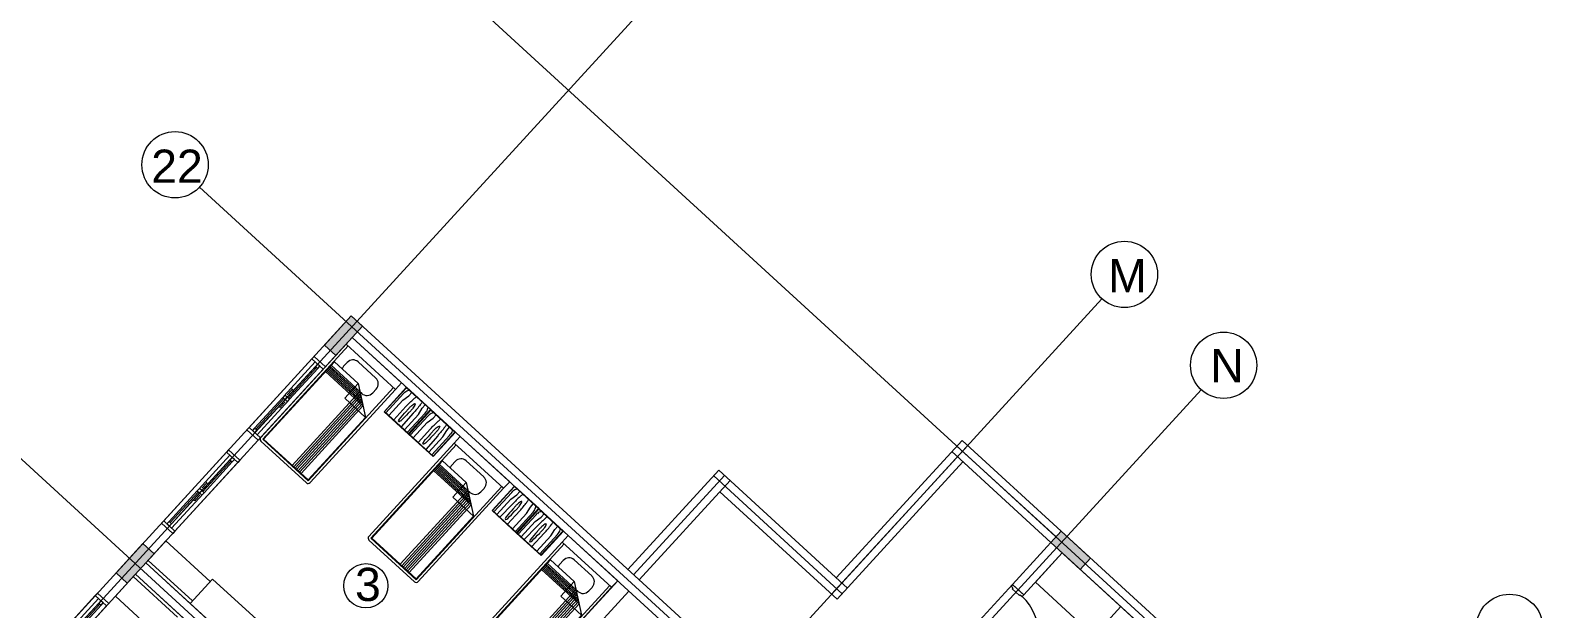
# Model space of a CAD drawing. Header units: metres. Extents: x 750 to 3116, y -341 to 1465.
# Drawn here: x 1642.23 to 1665.05, y 1184.75 to 1193.47 of the extents above; entities that cross this region are included whole.
import ezdxf

# ---------------------------------------------------------------- set-up
doc = ezdxf.new("R2010")
doc.units = ezdxf.units.M
for name, color, linetype, lineweight in [('A-Door', 254, 'Continuous', 5), ('Centre Line', 7, 'Continuous', 13), ('Column', 50, 'Continuous', 20), ('Furniture', 44, 'Continuous', 5), ('GUIDE LINE', 7, 'Continuous', 5), ('Hatch', 251, 'Continuous', 5), ('Hidden line', 251, 'Continuous', 5), ('Inverted beam', 252, 'Continuous', 5), ('Railing', 190, 'Continuous', 5), ('Wall ext', 20, 'Continuous', 18), ('WINDOW', 33, 'Continuous', 5)]:
    doc.layers.add(name, color=color, linetype=linetype, lineweight=lineweight)
doc.layers.add('Text', color=7, linetype='Continuous')
doc.styles.get("Standard").update_dxf_attribs({"font": 'arial.ttf'})

# ---------------------------------------------------------------- blocks, each defined once
blk = doc.blocks.new('Bed')
at = {"layer": 'Furniture', "linetype": 'Continuous'}
for p, q in [((1878.327, 465.952), (1879.337, 465.952)), ((1878.327, 465.817), (1878.327, 465.952)), ((1879.337, 465.952), (1879.337, 465.817)), ((1879.337, 465.817), (1878.327, 465.817)), ((1878.327, 463.909), (1878.327, 465.817)), ((1878.367, 463.909), (1878.367, 465.817)), ((1878.642, 465.742), (1879.002, 465.742)), ((1879.297, 465.817), (1879.297, 463.909)), ((1879.337, 465.817), (1879.337, 463.909)), ((1878.377, 465.499), (1878.862, 465.499)), ((1878.377, 463.919), (1878.377, 465.499)), ((1878.962, 465.429), (1878.377, 465.429)), ((1878.525, 465.544), (1878.525, 465.624)), ((1878.862, 465.499), (1879.287, 465.199)), ((1878.862, 465.199), (1878.862, 465.499)), ((1878.962, 463.919), (1878.962, 465.429)), ((1879.002, 465.427), (1878.965, 465.427)), ((1879.12, 465.624), (1879.12, 465.544)), ((1878.992, 465.407), (1878.377, 465.407)), ((1879.022, 465.386), (1878.377, 465.386)), ((1879.052, 465.365), (1878.377, 465.365)), ((1879.082, 465.344), (1878.377, 465.344)), ((1879.112, 465.323), (1878.377, 465.323)), ((1879.142, 465.302), (1878.377, 465.302)), ((1879.287, 465.199), (1878.862, 465.199)), ((1878.992, 463.919), (1878.992, 465.407)), ((1879.022, 463.919), (1879.022, 465.386)), ((1879.052, 463.919), (1879.052, 465.365)), ((1879.082, 463.919), (1879.082, 465.344)), ((1879.112, 463.919), (1879.112, 465.323)), ((1879.142, 463.919), (1879.142, 465.302)), ((1879.287, 465.199), (1879.287, 463.919)), ((1879.297, 463.909), (1878.367, 463.909)), ((1879.297, 463.869), (1878.367, 463.869)), ((1879.287, 463.919), (1878.377, 463.919))]:
    blk.add_line(p, q, dxfattribs=at)
for centre, radius, start, end in [((1878.642, 465.624), 0.117, 90, 180), ((1879.002, 465.624), 0.117, 360, 90), ((1878.642, 465.544), 0.117, 180.0006, 202.5189), ((1879.002, 465.544), 0.117, 270, 0), ((1878.367, 463.909), 0.04, 180, 270), ((1879.297, 463.909), 0.04, 270, 0)]:
    blk.add_arc(centre, radius, start, end, dxfattribs=at)
blk = doc.blocks.new('Nightstand')
at = {"layer": 'Furniture'}
for p, q in [((1879.838, 464.54), (1879.838, 464.04)), ((1880.338, 464.54), (1879.838, 464.54)), ((1879.843, 464.535), (1879.843, 464.045)), ((1880.333, 464.535), (1879.843, 464.535)), ((1879.951, 464.469), (1879.951, 464.535)), ((1880.226, 464.469), (1880.226, 464.535)), ((1880.333, 464.045), (1880.333, 464.535)), ((1880.338, 464.04), (1880.338, 464.54)), ((1879.869, 464.442), (1879.871, 464.467)), ((1879.869, 464.045), (1879.869, 464.442)), ((1879.929, 464.358), (1879.951, 464.469)), ((1879.929, 464.045), (1879.929, 464.358)), ((1879.997, 464.32), (1879.991, 464.045)), ((1880.074, 464.444), (1880.068, 464.44)), ((1880.08, 464.44), (1880.074, 464.444)), ((1880.147, 464.32), (1880.147, 464.045)), ((1880.248, 464.358), (1880.226, 464.469)), ((1880.248, 464.045), (1880.248, 464.358)), ((1880.308, 464.442), (1880.305, 464.467)), ((1880.308, 464.045), (1880.308, 464.442)), ((1880.068, 464.081), (1880.074, 464.077)), ((1880.074, 464.077), (1880.08, 464.081)), ((1879.838, 464.04), (1880.338, 464.04)), ((1879.843, 464.045), (1880.333, 464.045))]:
    blk.add_line(p, q, dxfattribs=at)
for centre, radius, start, end in [((1880.021, 464.452), 0.15, 146.5657, 174.2856), ((1880.825, 464.399), 0.823, 170.5074, 174.0179), ((1879.315, 464.399), 0.828, 5.9821, 9.4446), ((1880.156, 464.452), 0.15, 5.7144, 33.4343), ((1881.576, 464.32), 1.578, 174.0179, 180), ((1880.715, 464.32), 0.664, 175.5997, 180), ((1880.715, 464.32), 0.664, 180, 184.4003), ((1880.395, 464.345), 0.343, 169.4757, 175.5997), ((1880.197, 464.382), 0.142, 155.8434, 169.4757), ((1879.951, 464.382), 0.142, 10.5243, 24.1566), ((1879.753, 464.345), 0.343, 4.4003, 10.5243), ((1879.433, 464.32), 0.664, 0, 4.4003), ((1879.433, 464.32), 0.664, 355.5997, 0), ((1878.564, 464.32), 1.583, 0, 5.9821), ((1886.298, 464.381), 6.246, 181.0259, 182.4606), ((1880.197, 464.139), 0.142, 190.5243, 204.1566), ((1879.951, 464.139), 0.142, 335.8434, 349.4757), ((1873.85, 464.381), 6.246, 357.5394, 358.9741)]:
    blk.add_arc(centre, radius, start, end, dxfattribs=at)
blk = doc.blocks.new('Door 900')
at = {"layer": 'A-Door'}
for points in [[(29934124, 12198491), (29934164, 12198491), (29934164, 12198476), (29934239, 12198476), (29934314, 12198476), (29934314, 12198491), (29934354, 12198491), (29934354, 12198524), (29934239, 12198524), (29934124, 12198524)], [(29934164, 12197672), (29934314, 12197672), (29934314, 12197658), (29934354, 12197658), (29934354, 12197624), (29934239, 12197624), (29934124, 12197624), (29934124, 12197658), (29934164, 12197658)]]:
    blk.add_lwpolyline(points, close=True, dxfattribs=at)
blk.add_lwpolyline([(29935187, 12197658), (29934354, 12197658), (29934354, 12197698), (29935185, 12197698)], dxfattribs=at)
blk.add_arc((29934327, 12197631), 860, 1.7769, 88.2024, dxfattribs=at)
blk = doc.blocks.new('WINODO1')
at = {"layer": 'WINDOW', "linetype": 'Continuous'}
for p, q in [((2471212540, 936769700), (2471212491, 936769700)), ((2471212491, 936769700), (2471212491, 936769470)), ((2471212540, 936769700), (2471212540, 936769470)), ((2471213991, 936769700), (2471213943, 936769700)), ((2471213943, 936769700), (2471213943, 936769470)), ((2471213991, 936769700), (2471213991, 936769470)), ((2471212540, 936769470), (2471212491, 936769470)), ((2471213991, 936769470), (2471213943, 936769470))]:
    blk.add_line(p, q, dxfattribs=at)
at = {"layer": 'WINDOW'}
for p, q in [((2471212540, 936769700), (2471213943, 936769700)), ((2471213241, 936769537), (2471212540, 936769537)), ((2471212540, 936769470), (2471213943, 936769470)), ((2471212588, 936769633), (2471213217, 936769633)), ((2471212588, 936769585), (2471213217, 936769585)), ((2471213193, 936769561), (2471213089, 936769561)), ((2471213241, 936769633), (2471213943, 936769633)), ((2471213266, 936769585), (2471213895, 936769585)), ((2471213266, 936769537), (2471213895, 936769537)), ((2471213290, 936769609), (2471213394, 936769609))]:
    blk.add_line(p, q, dxfattribs=at)
at = {"layer": 'WINDOW', "color": 4}
blk.add_line((2471212588, 936769609), (2471213217, 936769609), dxfattribs=at)
at = {"layer": 'WINDOW', "color": 4, "true_color": 0x1fffff}
blk.add_line((2471213266, 936769561), (2471213895, 936769561), dxfattribs=at)
at = {"layer": 'WINDOW'}
for points in [[(2471212540, 936769585), (2471212588, 936769585), (2471212588, 936769633), (2471212540, 936769633)], [(2471213076, 936769561), (2471213089, 936769568), (2471213089, 936769554)], [(2471213217, 936769585), (2471213266, 936769585), (2471213266, 936769633), (2471213217, 936769633)], [(2471213217, 936769537), (2471213266, 936769537), (2471213266, 936769585), (2471213217, 936769585)], [(2471213406, 936769609), (2471213394, 936769616), (2471213394, 936769602)], [(2471213895, 936769537), (2471213943, 936769537), (2471213943, 936769585), (2471213895, 936769585)]]:
    blk.add_lwpolyline(points, close=True, dxfattribs=at)

msp = doc.modelspace()

# ---------------------------------------------------------------- hatches: boundary and pattern name
at = {"layer": 'Hatch', "transparency": 33554687}
h = msp.add_hatch(color=256, dxfattribs=at)
h.dxf.hatch_style = 1
h.paths.add_polyline_path([(1646.175, 1164.24), (1646.005, 1164.395), (1645.846, 1164.222), (1645.755, 1164.122), (1645.6, 1163.952), (1645.769, 1163.797)])
h.paths.add_polyline_path([(1649.318, 1167.672), (1649.149, 1167.827), (1648.743, 1167.385), (1648.913, 1167.229)])
h.paths.add_polyline_path([(1652.587, 1171.24), (1652.417, 1171.396), (1652.384, 1171.359), (1652.292, 1171.259), (1652.012, 1170.953), (1652.182, 1170.798)])
h.paths.add_polyline_path([(1655.856, 1174.809), (1655.686, 1174.964), (1655.281, 1174.522), (1655.45, 1174.366)])
h.paths.add_polyline_path([(1659.124, 1178.377), (1658.955, 1178.533), (1658.549, 1178.09), (1658.719, 1177.935)])
h.paths.add_polyline_path([(1661.826, 1182.215), (1661.67, 1182.045), (1662.113, 1181.64), (1662.268, 1181.809)])
h.paths.add_polyline_path([(1657.785, 1185.916), (1657.629, 1185.746), (1658.072, 1185.341), (1658.227, 1185.511)])
h.paths.add_polyline_path([(1654.516, 1182.348), (1654.361, 1182.178), (1654.471, 1182.077), (1654.803, 1181.773), (1654.958, 1181.942)])
h.paths.add_polyline_path([(1652.746, 1183.969), (1652.591, 1183.799), (1653.033, 1183.394), (1653.189, 1183.563)])
h.paths.add_polyline_path([(1651.542, 1178.76), (1651.372, 1178.915), (1650.967, 1178.473), (1651.137, 1178.318)])
h.paths.add_polyline_path([(1650.045, 1180.131), (1649.875, 1180.287), (1649.47, 1179.844), (1649.64, 1179.689)])
h.paths.add_polyline_path([(1647.979, 1175.21), (1647.823, 1175.041), (1647.934, 1174.94), (1648.266, 1174.636), (1648.421, 1174.805)])
h.paths.add_polyline_path([(1646.541, 1176.528), (1646.209, 1176.832), (1646.053, 1176.662), (1646.496, 1176.257), (1646.651, 1176.426)])
h.paths.add_polyline_path([(1645.004, 1171.623), (1644.835, 1171.778), (1644.43, 1171.336), (1644.599, 1171.181)])
h.paths.add_polyline_path([(1643.632, 1173.131), (1643.463, 1173.286), (1643.058, 1172.844), (1643.227, 1172.688)])
h.paths.add_polyline_path([(1641.441, 1168.073), (1641.286, 1167.904), (1641.728, 1167.499), (1641.884, 1167.668)])
h.paths.add_polyline_path([(1640.114, 1169.289), (1639.944, 1169.445), (1639.539, 1169.002), (1639.709, 1168.847)])
h.paths.add_polyline_path([(1636.735, 1165.822), (1636.403, 1166.126), (1636.247, 1165.956), (1636.69, 1165.551), (1636.845, 1165.721)])
h.paths.add_polyline_path([(1631.152, 1171.438), (1630.982, 1171.593), (1630.577, 1171.151), (1630.746, 1170.995)])
h.paths.add_polyline_path([(1634.17, 1174.733), (1634.001, 1174.889), (1633.595, 1174.446), (1633.765, 1174.291)])
h.paths.add_polyline_path([(1637.689, 1178.575), (1637.519, 1178.73), (1637.114, 1178.288), (1637.284, 1178.132)])
h.paths.add_polyline_path([(1640.833, 1182.007), (1640.663, 1182.162), (1640.258, 1181.72), (1640.427, 1181.564), (1640.461, 1181.601), (1640.552, 1181.701)])
h.paths.add_polyline_path([(1644.101, 1185.575), (1643.932, 1185.731), (1643.527, 1185.288), (1643.696, 1185.133)])
h.paths.add_polyline_path([(1646.999, 1188.738), (1647.09, 1188.838), (1647.245, 1189.007), (1647.076, 1189.163), (1646.67, 1188.72), (1646.84, 1188.565)])
h.paths.add_polyline_path([(1636.008, 1186.175), (1635.839, 1186.33), (1635.433, 1185.888), (1635.603, 1185.733)])
h.paths.add_polyline_path([(1631.525, 1190.282), (1631.369, 1190.112), (1631.48, 1190.011), (1631.812, 1189.707), (1631.967, 1189.877)])
h.paths.add_polyline_path([(1628.676, 1186.831), (1628.506, 1186.986), (1628.101, 1186.544), (1628.27, 1186.388)])
h.paths.add_polyline_path([(1632.989, 1182.879), (1632.82, 1183.035), (1632.415, 1182.592), (1632.584, 1182.437)])
h.paths.add_polyline_path([(1629.471, 1179.038), (1629.301, 1179.193), (1628.896, 1178.751), (1629.066, 1178.596)])
h.paths.add_polyline_path([(1624.987, 1183.145), (1624.832, 1182.975), (1625.274, 1182.57), (1625.43, 1182.739)])
h.paths.add_polyline_path([(1626.327, 1175.606), (1626.157, 1175.761), (1626.124, 1175.724), (1626.032, 1175.625), (1625.752, 1175.319), (1625.922, 1175.163)])
h.paths.add_polyline_path([(1621.719, 1179.576), (1621.563, 1179.407), (1621.674, 1179.305), (1622.006, 1179.001), (1622.161, 1179.171)])
h.paths.add_polyline_path([(1619.949, 1181.197), (1619.794, 1181.028), (1620.236, 1180.622), (1620.391, 1180.792), (1620.281, 1180.893)])
h.paths.add_polyline_path([(1623.218, 1184.766), (1623.062, 1184.596), (1623.505, 1184.191), (1623.66, 1184.361)])
h.paths.add_polyline_path([(1626.486, 1188.334), (1626.331, 1188.165), (1626.773, 1187.76), (1626.929, 1187.929)])
h.paths.add_polyline_path([(1622.117, 1192.336), (1621.962, 1192.167), (1622.404, 1191.762), (1622.56, 1191.931)])
h.paths.add_polyline_path([(1619.143, 1188.749), (1618.973, 1188.904), (1618.568, 1188.462), (1618.738, 1188.307)])
h.paths.add_polyline_path([(1615.874, 1185.18), (1615.705, 1185.336), (1615.299, 1184.893), (1615.469, 1184.738)])
h.paths.add_polyline_path([(1612.731, 1181.748), (1612.561, 1181.904), (1612.156, 1181.461), (1612.325, 1181.306)])
h.paths.add_polyline_path([(1617.373, 1177.496), (1617.203, 1177.652), (1616.798, 1177.209), (1616.967, 1177.054)])
h.paths.add_polyline_path([(1618.745, 1175.989), (1618.575, 1176.144), (1618.17, 1175.702), (1618.339, 1175.546)])
h.paths.add_polyline_path([(1623.058, 1172.037), (1622.889, 1172.193), (1622.483, 1171.75), (1622.653, 1171.595)])
h.paths.add_polyline_path([(1619.915, 1168.605), (1619.745, 1168.761), (1619.34, 1168.318), (1619.509, 1168.163)])
h.paths.add_polyline_path([(1615.181, 1172.439), (1615.026, 1172.27), (1615.468, 1171.864), (1615.624, 1172.034)])
h.paths.add_polyline_path([(1613.411, 1174.06), (1613.256, 1173.891), (1613.699, 1173.485), (1613.854, 1173.655)])
h.paths.add_polyline_path([(1609.042, 1178.062), (1608.887, 1177.893), (1609.329, 1177.487), (1609.485, 1177.657)])
h.paths.add_polyline_path([(1610.143, 1170.492), (1609.987, 1170.322), (1610.43, 1169.917), (1610.585, 1170.086)])
h.paths.add_polyline_path([(1607.566, 1166.791), (1607.397, 1166.946), (1606.992, 1166.504), (1607.161, 1166.348)])
h.paths.add_polyline_path([(1602.924, 1171.043), (1602.755, 1171.198), (1602.35, 1170.756), (1602.519, 1170.6)])
h.paths.add_polyline_path([(1604.823, 1182.429), (1604.653, 1182.584), (1604.495, 1182.411), (1604.403, 1182.311), (1604.248, 1182.142), (1604.418, 1181.986)])
h.paths.add_polyline_path([(1607.842, 1185.725), (1607.672, 1185.88), (1607.267, 1185.438), (1607.436, 1185.282)])
h.paths.add_polyline_path([(1603.528, 1189.676), (1603.358, 1189.831), (1602.953, 1189.389), (1603.123, 1189.234)])
h.paths.add_polyline_path([(1600.09, 1186.263), (1599.934, 1186.093), (1600.377, 1185.688), (1600.532, 1185.858)])
h.paths.add_polyline_path([(1602.031, 1191.047), (1601.861, 1191.203), (1601.456, 1190.76), (1601.626, 1190.605)])
h.paths.add_polyline_path([(1596.087, 1196.491), (1595.918, 1196.647), (1595.513, 1196.204), (1595.682, 1196.049)])
h.paths.add_polyline_path([(1592.944, 1193.059), (1592.774, 1193.215), (1592.369, 1192.772), (1592.538, 1192.617)])
h.paths.add_polyline_path([(1598.32, 1187.884), (1598.164, 1187.714), (1598.607, 1187.309), (1598.762, 1187.479)])
h.paths.add_polyline_path([(1595.619, 1184.047), (1595.449, 1184.202), (1595.044, 1183.759), (1595.213, 1183.604)])
h.paths.add_polyline_path([(1589.675, 1189.491), (1589.505, 1189.646), (1589.1, 1189.204), (1589.27, 1189.048)])
h.paths.add_polyline_path([(1586.406, 1185.922), (1586.237, 1186.077), (1585.831, 1185.635), (1586.001, 1185.48)])
h.paths.add_polyline_path([(1592.225, 1180.342), (1591.782, 1180.747), (1591.627, 1180.577), (1592.07, 1180.172)])
h.paths.add_polyline_path([(1593.995, 1178.72), (1593.552, 1179.126), (1593.397, 1178.956), (1593.839, 1178.551)])
h.paths.add_polyline_path([(1596.821, 1182.694), (1596.666, 1182.525), (1597.108, 1182.119), (1597.263, 1182.289)])
h.paths.add_polyline_path([(1601.304, 1178.588), (1601.135, 1178.743), (1600.729, 1178.3), (1600.899, 1178.145)])
h.paths.add_polyline_path([(1598.161, 1175.155), (1597.991, 1175.311), (1597.586, 1174.868), (1597.755, 1174.713)])
h.paths.add_polyline_path([(1594.892, 1171.587), (1594.722, 1171.742), (1594.317, 1171.3), (1594.487, 1171.144)])
h.paths.add_polyline_path([(1590.578, 1175.538), (1590.408, 1175.694), (1590.003, 1175.251), (1590.173, 1175.096)])
h.paths.add_polyline_path([(1589.081, 1176.909), (1588.912, 1177.065), (1588.506, 1176.622), (1588.676, 1176.467)])
h.paths.add_polyline_path([(1583.138, 1182.354), (1582.968, 1182.509), (1582.563, 1182.066), (1582.732, 1181.911)])
h.paths.add_polyline_path([(1579.869, 1178.785), (1579.699, 1178.94), (1579.294, 1178.498), (1579.464, 1178.343)])
h.paths.add_polyline_path([(1585.245, 1173.61), (1585.09, 1173.44), (1585.532, 1173.035), (1585.687, 1173.204)])
h.paths.add_polyline_path([(1587.015, 1171.989), (1586.859, 1171.819), (1587.302, 1171.414), (1587.457, 1171.583)])
h.paths.add_polyline_path([(1582.669, 1169.909), (1582.499, 1170.064), (1582.094, 1169.622), (1582.263, 1169.466)])
h.paths.add_polyline_path([(1576.725, 1175.353), (1576.556, 1175.508), (1576.15, 1175.066), (1576.32, 1174.91)])
h.paths.add_polyline_path([(1591.748, 1168.155), (1591.579, 1168.31), (1591.42, 1168.137), (1591.329, 1168.037), (1591.173, 1167.868), (1591.343, 1167.712)])
h.paths.add_polyline_path([(1561.743, 1170.12), (1561.574, 1170.275), (1561.169, 1169.833), (1561.339, 1169.677)])
h.paths.add_polyline_path([(1566.286, 1175.092), (1566.116, 1175.248), (1565.712, 1174.805), (1565.882, 1174.649)])
h.paths.add_polyline_path([(1570.833, 1180.068), (1570.663, 1180.223), (1570.258, 1179.78), (1570.428, 1179.625)])
h.paths.add_polyline_path([(1575.254, 1184.907), (1574.811, 1185.312), (1574.656, 1185.142), (1575.099, 1184.738)])
h.paths.add_polyline_path([(1579.283, 1190.207), (1579.128, 1190.037), (1579.571, 1189.632), (1579.726, 1189.802)])
h.paths.add_polyline_path([(1568.934, 1190.933), (1568.764, 1191.088), (1568.36, 1190.645), (1568.529, 1190.49)])
h.paths.add_polyline_path([(1559.841, 1180.981), (1559.672, 1181.136), (1559.267, 1180.693), (1559.437, 1180.538)])
h.paths.add_polyline_path([(1557.524, 1178.445), (1557.211, 1178.732), (1557.211, 1178.732), (1557.196, 1178.745), (1557.081, 1178.85), (1556.926, 1178.68), (1557.369, 1178.275)])
h.paths.add_polyline_path([(1555.295, 1176.005), (1555.125, 1176.16), (1554.721, 1175.717), (1554.89, 1175.562)])
h.paths.add_polyline_path([(1552.096, 1183.405), (1551.941, 1183.235), (1551.941, 1183.235), (1552.384, 1182.831), (1552.539, 1183)])
h.paths.add_polyline_path([(1554.583, 1185.786), (1554.413, 1185.941), (1554.008, 1185.498), (1554.178, 1185.343)])
h.paths.add_polyline_path([(1559.129, 1190.762), (1558.959, 1190.917), (1558.555, 1190.474), (1558.724, 1190.319)])
h.paths.add_polyline_path([(1563.675, 1195.737), (1563.506, 1195.893), (1563.101, 1195.45), (1563.271, 1195.294)])
h.paths.add_polyline_path([(1567.853, 1200.651), (1567.698, 1200.481), (1568.141, 1200.076), (1568.296, 1200.246)])

# ---------------------------------------------------------------- linework, layer by layer
at = {"layer": 'Centre Line', "color": 30, "true_color": 0xf26722}
for p, q in [((1652.455, 1194.866), (1628.635, 1168.861)), ((1664.403, 1179.698), (1648.054, 1194.673)), ((1661.134, 1176.13), (1644.786, 1191.104)), ((1658.399, 1189.422), (1634.579, 1163.417)), ((1659.896, 1188.051), (1636.076, 1162.045)), ((1657.865, 1172.561), (1641.517, 1187.536))]:
    msp.add_line(p, q, dxfattribs=at)
for centre in [(1644.417, 1191.442), (1658.737, 1189.79), (1660.234, 1188.419), (1664.547, 1184.468)]:
    msp.add_circle(centre, 0.5, dxfattribs=at)
at = {"layer": 'Column'}
for points in [[(1646.67, 1188.72), (1647.076, 1189.163), (1647.245, 1189.007), (1646.84, 1188.565), (1646.67, 1188.72)], [(1657.785, 1185.916), (1658.227, 1185.511), (1658.072, 1185.341), (1657.629, 1185.746), (1657.785, 1185.916)], [(1643.527, 1185.288), (1643.932, 1185.731), (1644.101, 1185.575), (1643.696, 1185.133), (1643.527, 1185.288)]]:
    msp.add_lwpolyline(points, dxfattribs=at)
at = {"layer": 'Furniture'}
msp.add_line((1657.394, 1185.149), (1659.163, 1183.528), dxfattribs=at)
for points in [[(1644.948, 1185.159), (1644.28, 1185.771), (1643.976, 1185.439), (1648.57, 1181.231)], [(1644.678, 1184.865), (1644.01, 1185.476), (1643.976, 1185.439)], [(1661.943, 1181.795), (1657.799, 1185.591), (1657.394, 1185.149)], [(1644.184, 1184.326), (1643.517, 1184.938), (1643.821, 1185.269)], [(1644.455, 1184.621), (1643.787, 1185.232), (1643.821, 1185.269), (1649.595, 1179.981)], [(1645.311, 1184.216), (1645.649, 1184.585), (1644.982, 1185.196), (1644.644, 1184.828)], [(1658.279, 1184.338), (1658.684, 1184.781)]]:
    msp.add_lwpolyline(points, dxfattribs=at)
at = {"layer": 'GUIDE LINE'}
msp.add_circle((1647.296, 1185.095), 0.333, dxfattribs=at)
at = {"layer": 'Hidden line'}
msp.add_line((1656.441, 1184.449), (1657.049, 1185.113), dxfattribs=at)
at = {"layer": 'Inverted beam'}
for p, q in [((1654.39, 1185.216), (1656.288, 1187.287)), ((1656.288, 1187.287), (1657.785, 1185.916)), ((1656.132, 1187.118), (1657.629, 1185.746)), ((1651.249, 1185.34), (1652.62, 1186.837)), ((1654.56, 1185.06), (1652.62, 1186.837)), ((1654.404, 1184.891), (1656.302, 1186.962)), ((1651.419, 1185.184), (1652.79, 1186.681)), ((1654.404, 1184.891), (1652.635, 1186.512))]:
    msp.add_line(p, q, dxfattribs=at)
at = {"layer": 'Railing'}
for p, q in [((1656.373, 1187.21), (1654.32, 1184.968)), ((1657.707, 1185.831), (1656.21, 1187.202)), ((1652.705, 1186.759), (1651.334, 1185.262)), ((1654.482, 1184.975), (1652.543, 1186.752))]:
    msp.add_line(p, q, dxfattribs=at)
at = {"layer": 'Wall ext'}
for p, q in [((1647.076, 1189.163), (1637.114, 1178.288)), ((1653.189, 1183.563), (1647.076, 1189.163)), ((1647.09, 1188.838), (1643.976, 1185.439)), ((1653.033, 1183.394), (1647.09, 1188.838)), ((1646.685, 1188.395), (1646.515, 1188.551)), ((1645.671, 1187.289), (1645.502, 1187.445)), ((1645.395, 1186.987), (1645.225, 1187.143)), ((1644.382, 1185.881), (1644.212, 1186.037)), ((1657.049, 1185.113), (1657.785, 1185.916)), ((1657.785, 1185.916), (1662.268, 1181.809)), ((1662.113, 1181.64), (1657.629, 1185.746)), ((1657.219, 1184.958), (1657.799, 1185.591)), ((1640.708, 1181.87), (1643.821, 1185.269)), ((1643.821, 1185.269), (1649.595, 1179.981)), ((1649.75, 1180.15), (1643.976, 1185.439)), ((1651.094, 1185.17), (1649.169, 1183.069)), ((1651.264, 1185.015), (1649.338, 1182.913)), ((1657.219, 1184.958), (1657.049, 1185.113)), ((1643.416, 1184.827), (1643.246, 1184.982))]:
    msp.add_line(p, q, dxfattribs=at)

# ---------------------------------------------------------------- block references
at = {"rotation": 317.5109696397367}
for name, p in [('Bed', (-52.728, 2113.956)), ('Bed', (-51.098, 2112.464)), ('Nightstand', (-50.44, 2113.776)), ('Nightstand', (-50.072, 2113.438)), ('Bed', (-49.469, 2110.971))]:
    msp.add_blockref(name, p, dxfattribs=at)
at = {"xscale": -1, "rotation": 317.5109696397367}
for p in [(2720.709, -424.539), (2721.078, -424.877)]:
    msp.add_blockref('Nightstand', p, dxfattribs=at)
at = {"layer": 'A-Door', "xscale": 0.001000000000000001, "yscale": 0.001000000000000001, "zscale": 0.001000000000000001, "rotation": 317.5109696398649}
msp.add_blockref('Door 900', (-28656.055, 12408.815), dxfattribs=at)
at = {"layer": 'WINDOW', "linetype": 'Continuous', "xscale": 0.001, "yscale": 0.001, "zscale": 0.001, "rotation": 47.51096963974634}
for p in [(-976752.376, -2453841.321), (-976753.665, -2453842.729), (-976755.644, -2453844.89)]:
    msp.add_blockref('WINODO1', p, dxfattribs=at)

# ---------------------------------------------------------------- texts
at = {"layer": 'Text', "color": 30, "true_color": 0xf26722, "char_height": 0.5, "attachment_point": 1}
for s, width, insert in [('22', 0.83687, (1644.058, 1191.671)), ('M', 0.83687, (1658.492, 1190.02)), ('N', 0.83687, (1660.033, 1188.663)), ('3', 3.12418, (1647.132, 1185.365))]:
    msp.add_mtext_dynamic_manual_height_columns(s, width=width, gutter_width=12.5, heights=[0], dxfattribs=dict(at, insert=insert))

doc.saveas('drawing.dxf')
